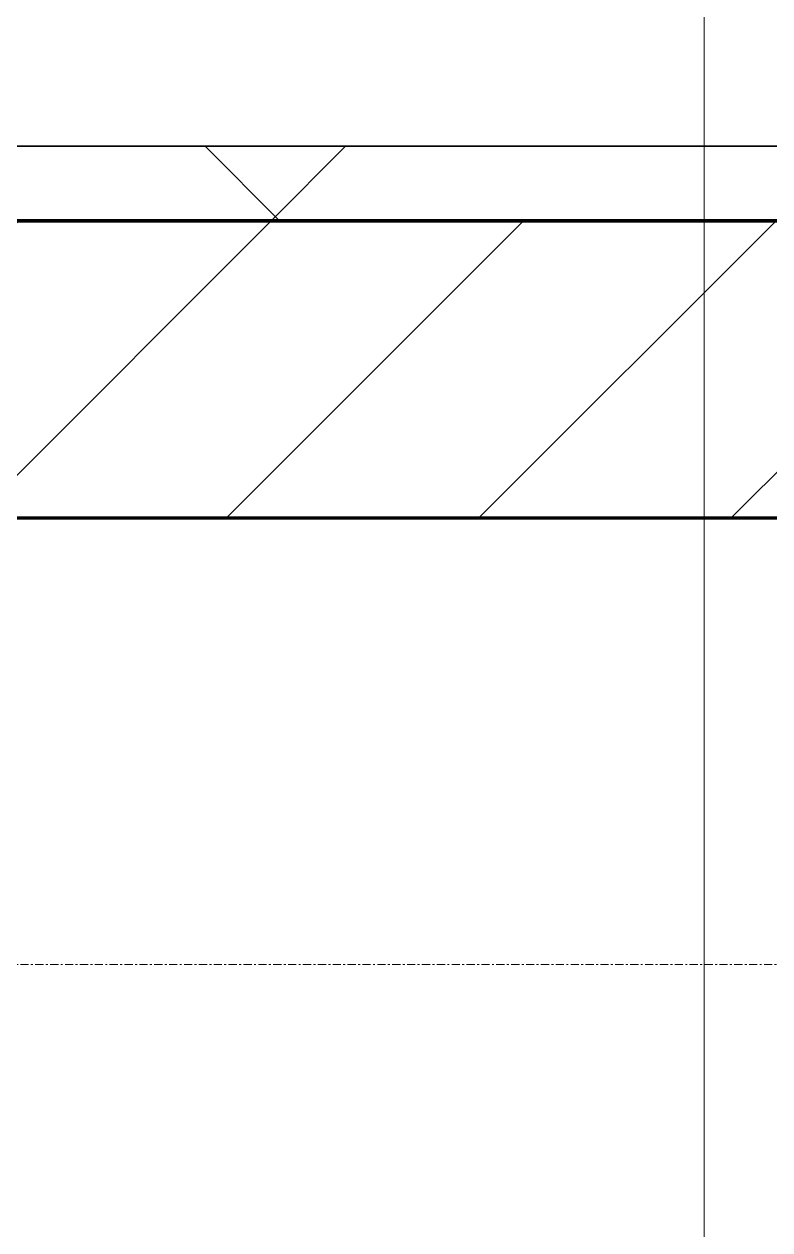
# Model space of a CAD drawing. Header units: millimetres. Extents: x -853432 to -773672, y -18171 to 22484.
# Drawn here: x -794815 to -794314, y -4499 to -3689 of the extents above; entities that cross this region are included whole.
import ezdxf
from ezdxf.xclip import XClip

# ---------------------------------------------------------------- set-up
doc = ezdxf.new("R2010")
doc.units = ezdxf.units.MM
doc.header["$XCLIPFRAME"] = 0
doc.linetypes.add('DPA_Grid _ Level 100', pattern=[10, 5.5, -1.6, 1.3, -1.6])
for name, color, linetype, lineweight in [('A-GLAZ-CURT', 2, 'Continuous', 9), ('A-WALL', 5, 'Continuous', 35), ('A-WALL-FNSH', 2, 'Continuous', 35), ('A-WALL-PATT', 1, 'Continuous', 35), ('G-ANNO-TEXT', 3, 'Continuous', 9), ('S-GRID', 251, 'Continuous', 9)]:
    doc.layers.add(name, color=color, linetype=linetype, lineweight=lineweight)
doc.layers.add('A11_ALU.SOLID SHEET', color=2, linetype='Continuous')

# ---------------------------------------------------------------- blocks, each defined once
blk = doc.blocks.new('*U2464')
at = {"layer": 'S-GRID', "linetype": 'DPA_Grid _ Level 100'}
blk.add_line((57000, -7900), (-16649.52, -7900), dxfattribs=at)
blk = doc.blocks.new('PPLS-PP19_Custom Tile Pattern - Custom Tile Pattern-V153-4251-01 ENLARGED CONCOURSE LEVEL - REFLECTED CEILING PLAN - SHEET 2')
at = {"layer": 'A-GLAZ-CURT'}
for p, q in [((-300, 0), (300, 0)), ((300, 0), (-300, 0)), ((230.06, 0), (300, 0)), ((-300, -50), (300, -50)), ((300, -50), (-300, -50))]:
    blk.add_line(p, q, dxfattribs=at)
for points, knots in [([(300, 0), (286.53, 0), (254.22, 0), (207.11, 0), (177.41, 0), (159.34, 0), (158.33, 0), (158.3, 0)], [-285.253232, -285.253232, -285.253232, -285.253232, -244.693688, -187.987675, -143.776725, -129.632772, -123.352749, -123.352749, -123.352749, -123.352749]), ([(172.18, 0), (177.22, 0), (193.33, 0), (201.73, 0), (208.81, 0), (213.9, 0), (241.96, 0), (266.73, 0), (281.71, 0), (291.71, 0), (296.52, 0), (297.86, 0), (298.09, 0)], [-7963.613072, -7963.613072, -7963.613072, -7963.613072, -7784.112253, -7606.717214, -7289.299508, -7042.621073, -6582.165592, -6068.460911, -5766.029927, -5566.724884, -5280.360606, -5199.253518, -5199.253518, -5199.253518, -5199.253518]), ([(300, 0), (288.22, 0), (262, 0), (230.43, 0), (219.94, 0), (219.02, 0)], [-12528.858583, -12528.858583, -12528.858583, -12528.858583, -11905.454923, -11162.864862, -10856.732305, -10856.732305, -10856.732305, -10856.732305]), ([(284.76, 0), (284.76, 0), (285.09, 0), (287.47, 0), (293.59, 0), (297.76, 0), (300, 0)], [-4110.630118, -4110.630118, -4110.630118, -4110.630118, -4053.389046, -3959.664717, -3862.421465, -3746.95702, -3746.95702, -3746.95702, -3746.95702]), ([(297.38, 0), (295.84, 0), (291.62, 0), (285.38, 0), (284.87, 0)], [-4803.172655, -4803.172655, -4803.172655, -4803.172655, -4358.271401, -4143.037883, -4143.037883, -4143.037883, -4143.037883])]:
    blk.add_open_spline(points, degree=3, knots=knots, dxfattribs=at)
blk = doc.blocks.new('PPLS-PP19_Custom Tile Pattern - Custom Tile Pattern-V154-4251-01 ENLARGED CONCOURSE LEVEL - REFLECTED CEILING PLAN - SHEET 2')
at = {"layer": 'A-GLAZ-CURT'}
for p, q in [((-300, 0), (300, 0)), ((300, 0), (-300, 0)), ((-293.07, 0), (-289.79, 0)), ((-289.79, 0), (-293.07, 0)), ((-289.41, 0), (-275.75, 0)), ((-275.75, 0), (-289.41, 0)), ((-222.32, 0), (-205, 0)), ((-205, 0), (-222.32, 0)), ((-300, -50), (300, -50)), ((300, -50), (-300, -50))]:
    blk.add_line(p, q, dxfattribs=at)
at = {"layer": 'A-GLAZ-CURT', "flags": 128}
for points in [[(-300, 0), (-291.56, 0), (-283.3, 0), (-275.2, 0), (-267.26, 0), (-259.45, 0), (-251.77, 0), (-244.2, 0), (-236.74, 0), (-229.36, 0), (-222.06, 0), (-214.83, 0), (-207.71, 0), (-200.76, 0), (-194.02, 0), (-187.54, 0), (-181.38, 0), (-175.58, 0), (-170.25, 0), (-165.64, 0), (-162.01, 0), (-159.53, 0), (-157.46, 0), (-154.52, 0), (-149.42, 0), (-141.84, 0), (-132.81, 0), (-126.08, 0)], [(-125.17, 0), (-128.55, 0), (-134.16, 0), (-140.03, 0), (-145.5, 0), (-150.63, 0), (-155.53, 0), (-160.27, 0), (-164.95, 0), (-169.65, 0), (-174.47, 0), (-179.49, 0), (-184.81, 0), (-190.44, 0), (-196.37, 0), (-202.58, 0), (-209.04, 0), (-215.73, 0), (-222.63, 0), (-229.72, 0), (-236.97, 0), (-244.39, 0), (-251.96, 0), (-259.67, 0), (-267.51, 0), (-275.48, 0), (-283.55, 0), (-291.73, 0), (-300, 0)]]:
    blk.add_lwpolyline(points, dxfattribs=at)
at = {"layer": 'A-GLAZ-CURT'}
for points, knots in [([(-300, 0), (-284.65, 0), (-236.57, 0), (-189.22, 0), (-159.43, 0), (-151.86, 0)], [-5323.127839, -5323.127839, -5323.127839, -5323.127839, -4502.809032, -2700.551212, -2021.213093, -2021.213093, -2021.213093, -2021.213093]), ([(-152.67, 0), (-171.19, 0), (-210.79, 0), (-259.42, 0), (-287.23, 0), (-289.02, 0)], [-16636.165947, -16636.165947, -16636.165947, -16636.165947, -15131.813646, -13729.592194, -13633.654804, -13633.654804, -13633.654804, -13633.654804]), ([(-137.88, 0), (-140.56, 0), (-147.66, 0), (-147.69, 0), (-158.72, 0), (-174.02, 0), (-185.59, 0), (-209.77, 0), (-232.01, 0), (-255.22, 0), (-262.59, 0), (-264.9, 0), (-265.4, 0)], [-3187.727384, -3187.727384, -3187.727384, -3187.727384, -2919.378265, -2477.344047, -2237.412286, -2029.680487, -1755.085331, -1400.429864, -858.079193, -543.655514, -208.940337, 0, 0, 0, 0]), ([(-258.6, 0), (-257.91, 0), (-254.26, 0), (-241.25, 0), (-225.99, 0), (-213.1, 0), (-200.2, 0), (-185.8, 0), (-171.77, 0), (-158.7, 0), (-157.22, 0)], [-5722.54675, -5722.54675, -5722.54675, -5722.54675, -5657.471696, -5413.335975, -5017.494783, -4832.723979, -4666.091899, -4349.945572, -4000.813434, -3840.635403, -3840.635403, -3840.635403, -3840.635403]), ([(-133.82, 0), (-135.51, 0), (-137.8, 0), (-149.31, 0), (-162.01, 0), (-177.91, 0), (-199.46, 0), (-216.65, 0), (-231.26, 0), (-233.46, 0), (-234, 0)], [-2731.647847, -2731.647847, -2731.647847, -2731.647847, -2418.507304, -2308.929706, -2113.765672, -1763.376603, -1422.553702, -978.033455, -846.069444, -682.911962, -682.911962, -682.911962, -682.911962]), ([(-233.49, 0), (-233.44, 0), (-232.38, 0), (-230.74, 0), (-225.3, 0), (-223.63, 0)], [-455.274641, -455.274641, -455.274641, -455.274641, -440.605512, -119.536984, 0, 0, 0, 0]), ([(-223.63, 0), (-219.39, 0), (-206.17, 0), (-188.58, 0), (-169.02, 0), (-157.93, 0), (-152.01, 0)], [-5463.295695, -5463.295695, -5463.295695, -5463.295695, -5161.076232, -4739.070012, -4465.409639, -4149.119819, -4149.119819, -4149.119819, -4149.119819]), ([(-152.01, 0), (-146.22, 0), (-136.84, 0), (-127.33, 0), (-124.19, 0), (-123.43, 0), (-123.28, 0)], [-4149.119819, -4149.119819, -4149.119819, -4149.119819, -3839.893365, -3647.167523, -3488.92562, -3439.852845, -3439.852845, -3439.852845, -3439.852845]), ([(-82.93, 0), (-96.53, 0), (-119.03, 0), (-146, 0), (-151.88, 0)], [-18932.030903, -18932.030903, -18932.030903, -18932.030903, -17136.203329, -16657.708527, -16657.708527, -16657.708527, -16657.708527]), ([(-151.06, 0), (-150.06, 0), (-147.11, 0), (-143.57, 0), (-138.62, 0)], [-3456.571863, -3456.571863, -3456.571863, -3456.571863, -3371.022232, -3227.460399, -3227.460399, -3227.460399, -3227.460399]), ([(-151.03, 0), (-140.01, 0), (-124.96, 0), (-110.8, 0), (-99.5, 0), (-91.46, 0)], [-1996.172939, -1996.172939, -1996.172939, -1996.172939, -1002.059161, -460.363443, 0, 0, 0, 0]), ([(-118.78, 0), (-121.86, 0), (-126.28, 0), (-136.96, 0), (-147.46, 0), (-150.03, 0), (-150.57, 0)], [-5938.474035, -5938.474035, -5938.474035, -5938.474035, -5700.061948, -5508.838257, -5298.784692, -5196.16478, -5196.16478, -5196.16478, -5196.16478]), ([(-150.34, 0), (-150.07, 0), (-147.75, 0), (-142.6, 0), (-127.26, 0), (-107.3, 0), (-94.05, 0), (-85.05, 0), (-83.82, 0)], [-4948.728362, -4948.728362, -4948.728362, -4948.728362, -4883.323924, -4440.880425, -4054.690705, -3793.097032, -3402.597032, -3340.391645, -3340.391645, -3340.391645, -3340.391645]), ([(-26.75, 0), (-27.82, 0), (-36.18, 0), (-53.55, 0), (-78.2, 0), (-110.94, 0), (-130.52, 0), (-147.74, 0), (-149.07, 0)], [-8718.362214, -8718.362214, -8718.362214, -8718.362214, -8532.293389, -8073.216054, -7508.296369, -7004.680444, -6449.282163, -6277.220794, -6277.220794, -6277.220794, -6277.220794]), ([(-148.23, 0), (-146.94, 0), (-140.15, 0), (-137.28, 0), (-133.93, 0), (-128.78, 0), (-126.5, 0)], [-6162.058746, -6162.058746, -6162.058746, -6162.058746, -6017.569127, -5560.701257, -5364.112219, -5231.017328, -5231.017328, -5231.017328, -5231.017328]), ([(-86.16, 0), (-91.37, 0), (-104.13, 0), (-122.65, 0), (-139.03, 0), (-146.11, 0), (-146.95, 0)], [-1681.3698, -1681.3698, -1681.3698, -1681.3698, -1374.161226, -945.742622, -741.901385, -489.130243, -489.130243, -489.130243, -489.130243]), ([(-146.69, 0), (-146.59, 0), (-145.49, 0), (-135.69, 0), (-128.29, 0), (-125.15, 0)], [-420.34245, -420.34245, -420.34245, -420.34245, -406.956646, -290.263673, 0, 0, 0, 0]), ([(-127.41, 0), (-131.63, 0), (-133.16, 0), (-134.09, 0), (-134.15, 0)], [-8540.990293, -8540.990293, -8540.990293, -8540.990293, -8266.114998, -8246.473386, -8246.473386, -8246.473386, -8246.473386]), ([(-134.15, 0), (-133.32, 0), (-130.31, 0), (-117.33, 0), (-92.04, 0), (-74.02, 0), (-62.74, 0), (-60.36, 0), (-59.97, 0)], [-7657.439573, -7657.439573, -7657.439573, -7657.439573, -7293.749979, -6839.55839, -6236.997189, -5713.340575, -5140.470607, -5006.787413, -5006.787413, -5006.787413, -5006.787413]), ([(-120.13, 0), (-120.14, 0), (-120.24, 0), (-121.3, 0), (-129.25, 0), (-133.82, 0)], [-2933.992132, -2933.992132, -2933.992132, -2933.992132, -2920.575025, -2840.280255, -2731.647847, -2731.647847, -2731.647847, -2731.647847]), ([(-113.43, 0), (-113.44, 0), (-113.96, 0), (-119.73, 0), (-125.43, 0), (-127.03, 0), (-127.41, 0)], [-328.499627, -328.499627, -328.499627, -328.499627, -282.672656, -98.539552, -24.539552, 0, 0, 0, 0]), ([(-126.5, 0), (-122.44, 0), (-108.71, 0), (-86.68, 0), (-63.44, 0), (-54.4, 0), (-48.53, 0), (-30.79, 0), (-18.03, 0), (8.61, 0), (15.02, 0), (22.91, 0), (31, 0), (39.04, 0), (48.29, 0), (52.83, 0), (53.95, 0)], [-5231.017328, -5231.017328, -5231.017328, -5231.017328, -4994.692869, -4542.524482, -4008.285538, -3689.699207, -3546.54457, -3315.260113, -2864.387349, -2439.246196, -2084.094819, -1956.422387, -1818.904206, -1645.594513, -1443.202566, -1370.028348, -1370.028348, -1370.028348, -1370.028348]), ([(-125.15, 0), (-124.93, 0), (-121.96, 0), (-113.01, 0), (-98.9, 0), (-90.18, 0), (-84.15, 0), (-83.89, 0)], [-3362.7396, -3362.7396, -3362.7396, -3362.7396, -3342.215224, -3074.362186, -2902.289527, -2605.247022, -2592.111775, -2592.111775, -2592.111775, -2592.111775]), ([(-122.08, 0), (-122.01, 0), (-121.69, 0), (-121.2, 0), (-120.88, 0)], [-3136.336417, -3136.336417, -3136.336417, -3136.336417, -3110.304437, -3035.164275, -3035.164275, -3035.164275, -3035.164275]), ([(-36.33, 0), (-36.43, 0), (-37.27, 0), (-45.02, 0), (-46.13, 0), (-60.59, 0), (-81.23, 0), (-99.51, 0), (-114.02, 0), (-117.28, 0), (-118.78, 0)], [-1855.773136, -1855.773136, -1855.773136, -1855.773136, -1810.870157, -1672.078046, -1405.135169, -1060.00838, -740.068933, -229.489605, -116.330425, 0, 0, 0, 0]), ([(-117.74, 0), (-117.19, 0), (-114.78, 0), (-113.43, 0), (-113.43, 0)], [-821.249067, -821.249067, -821.249067, -821.249067, -394.672656, -330.879064, -330.879064, -330.879064, -330.879064]), ([(-36.62, 0), (-36.62, 0), (-40.35, 0), (-44.32, 0), (-58.97, 0), (-85.2, 0), (-107.61, 0), (-116.56, 0), (-117.56, 0)], [-4069.478503, -4069.478503, -4069.478503, -4069.478503, -3858.647035, -3538.256648, -2842.901703, -2193.204658, -1433.981041, -985.49888, -985.49888, -985.49888, -985.49888]), ([(-115.82, 0), (-114.96, 0), (-110.41, 0), (-97.85, 0), (-87.68, 0), (-83.37, 0)], [-5724.064692, -5724.064692, -5724.064692, -5724.064692, -5430.283136, -5103.229623, -4871.544419, -4871.544419, -4871.544419, -4871.544419]), ([(9.32, 0), (9.08, 0), (7.65, 0), (2.57, 0), (-12.23, 0), (-25.64, 0), (-40, 0), (-56.24, 0), (-75.59, 0), (-94, 0), (-112.01, 0), (-114.94, 0), (-115.63, 0)], [-2922.926651, -2922.926651, -2922.926651, -2922.926651, -2882.788014, -2720.818881, -2518.50168, -2125.455881, -1792.521578, -1466.981642, -1208.454564, -789.402658, -501.969187, -243.577221, -243.577221, -243.577221, -243.577221]), ([(-91.46, 0), (-90.09, 0), (-84.7, 0), (-77.43, 0), (-72.73, 0), (-72.64, 0), (-72.64, 0)], [-19832.387487, -19832.387487, -19832.387487, -19832.387487, -19753.885894, -19541.04734, -19478.625389, -19471.062469, -19471.062469, -19471.062469, -19471.062469]), ([(-83.26, 0), (-83.21, 0), (-82.71, 0), (-76.14, 0), (-62.97, 0), (-48.14, 0), (-36.49, 0), (-33.57, 0), (-29.94, 0), (-28.57, 0)], [-1383.685559, -1383.685559, -1383.685559, -1383.685559, -1353.722004, -1274.333717, -1073.56893, -651.549973, -296.515819, -83.513472, 0, 0, 0, 0]), ([(-82.94, 0), (-77.97, 0), (-71.21, 0), (-65.93, 0), (-65.07, 0)], [-2575.897086, -2575.897086, -2575.897086, -2575.897086, -2322.099534, -2241.8264, -2241.8264, -2241.8264, -2241.8264]), ([(-82.94, 0), (-81.73, 0), (-66.77, 0), (-43.85, 0), (-21.5, 0), (-13.99, 0)], [-4863.822801, -4863.822801, -4863.822801, -4863.822801, -4799.173296, -4065.652676, -3659.227615, -3659.227615, -3659.227615, -3659.227615]), ([(-82.92, 0), (-79.36, 0), (-74.03, 0), (-68.41, 0), (-65.12, 0), (-63.63, 0)], [-3325.096904, -3325.096904, -3325.096904, -3325.096904, -3144.956779, -3050.982048, -2969.237017, -2969.237017, -2969.237017, -2969.237017]), ([(-63.96, 0), (-64.13, 0), (-71.3, 0), (-78.3, 0), (-82.61, 0)], [-2171.769325, -2171.769325, -2171.769325, -2171.769325, -2007.031671, -1751.426875, -1751.426875, -1751.426875, -1751.426875]), ([(-29.03, 0), (-33.97, 0), (-43.74, 0), (-56.37, 0), (-71.66, 0), (-77.19, 0), (-81.21, 0), (-82.06, 0)], [-2680.714891, -2680.714891, -2680.714891, -2680.714891, -2413.671296, -2161.752162, -2006.592567, -1646.621388, -1501.200339, -1501.200339, -1501.200339, -1501.200339]), ([(-66.39, 0), (-66.39, 0), (-63.63, 0), (-53.63, 0), (-34.42, 0), (-29.82, 0), (-29.19, 0)], [-2493.31794, -2493.31794, -2493.31794, -2493.31794, -2315.303971, -1809.437387, -963.711516, -666.19313, -666.19313, -666.19313, -666.19313]), ([(31.18, 0), (25.97, 0), (11.99, 0), (-16.92, 0), (-47.42, 0), (-65.77, 0), (-66.37, 0), (-66.38, 0)], [-4496.803627, -4496.803627, -4496.803627, -4496.803627, -4222.080604, -3745.412743, -2981.410125, -2542.574734, -2498.224237, -2498.224237, -2498.224237, -2498.224237]), ([(-63.63, 0), (-61.49, 0), (-57.39, 0), (-54.49, 0), (-45.2, 0), (-40.79, 0), (-40.46, 0), (-40.44, 0)], [-2969.237017, -2969.237017, -2969.237017, -2969.237017, -2851.217951, -2734.127174, -2474.780881, -2410.990208, -2350.645972, -2350.645972, -2350.645972, -2350.645972]), ([(-58.83, 0), (-58.37, 0), (-57.29, 0), (-54.23, 0), (-46.33, 0), (-42.62, 0), (-41.76, 0)], [-4859.52896, -4859.52896, -4859.52896, -4859.52896, -4680.891996, -4469.85053, -4321.566175, -4270.495146, -4270.495146, -4270.495146, -4270.495146]), ([(-51.83, 0), (-51.83, 0), (-51.78, 0), (-47.4, 0), (-46.01, 0), (-40.22, 0), (-36.78, 0)], [-632.814994, -632.814994, -632.814994, -632.814994, -627.965721, -508.377888, -260.442412, 0, 0, 0, 0]), ([(-14.25, 0), (-16.68, 0), (-23.65, 0), (-32.81, 0), (-44.85, 0), (-51.43, 0), (-51.79, 0)], [-1418.803938, -1418.803938, -1418.803938, -1418.803938, -1290.787923, -1039.307308, -819.71621, -644.910881, -644.910881, -644.910881, -644.910881]), ([(-41.76, 0), (-39.9, 0), (-37.72, 0), (-36.92, 0), (-36.77, 0)], [-4270.495146, -4270.495146, -4270.495146, -4270.495146, -4161.040818, -4106.245333, -4106.245333, -4106.245333, -4106.245333]), ([(-36.78, 0), (-32.43, 0), (-19.22, 0), (8.83, 0), (43.36, 0), (70.92, 0), (82.12, 0), (83.66, 0)], [-6191.144455, -6191.144455, -6191.144455, -6191.144455, -5862.463379, -5340.621928, -4573.028122, -4094.177415, -3869.465285, -3869.465285, -3869.465285, -3869.465285]), ([(-36.29, 0), (-36.29, 0), (-34.66, 0), (-28.88, 0), (-26.95, 0), (-26.54, 0)], [-9150.272121, -9150.272121, -9150.272121, -9150.272121, -9057.163041, -8919.836787, -8834.607043, -8834.607043, -8834.607043, -8834.607043]), ([(30.82, 0), (29.27, 0), (20.14, 0), (3.54, 0), (-16.58, 0), (-34.76, 0), (-36.04, 0)], [-10462.034656, -10462.034656, -10462.034656, -10462.034656, -10363.088938, -9884.23066, -9424.652049, -9182.880979, -9182.880979, -9182.880979, -9182.880979]), ([(-33.34, 0), (-33.34, 0), (-32.93, 0), (-31.16, 0), (-30.52, 0)], [-2415.024266, -2415.024266, -2415.024266, -2415.024266, -2357.633367, -2323.618664, -2323.618664, -2323.618664, -2323.618664]), ([(54.94, 0), (54.68, 0), (50.17, 0), (39.61, 0), (24.74, 0), (2.64, 0), (-17.84, 0), (-30.57, 0), (-31.82, 0), (-32, 0)], [-4340.811795, -4340.811795, -4340.811795, -4340.811795, -4326.416877, -4098.545751, -3766.694881, -3333.063701, -2994.501669, -2698.150104, -2614.070998, -2614.070998, -2614.070998, -2614.070998]), ([(-30.76, 0), (-30.73, 0), (-29.99, 0), (-23.47, 0), (-15.75, 0), (-15.19, 0)], [-54176.191683, -54176.191683, -54176.191683, -54176.191683, -54157.274271, -53749.15266, -53717.791567, -53717.791567, -53717.791567, -53717.791567]), ([(-30.52, 0), (-27.11, 0), (-17.83, 0), (5.99, 0), (22.06, 0), (37.44, 0), (45.51, 0), (51.77, 0), (54.09, 0)], [-2323.618664, -2323.618664, -2323.618664, -2323.618664, -2142.497158, -1716.209403, -1206.526904, -1089.329421, -901.315459, -774.539555, -774.539555, -774.539555, -774.539555]), ([(-14.24, 0), (-15.46, 0), (-18.71, 0), (-25.97, 0), (-29.52, 0), (-30.21, 0)], [-55092.991915, -55092.991915, -55092.991915, -55092.991915, -54789.006179, -54461.685999, -54290.791712, -54290.791712, -54290.791712, -54290.791712]), ([(-13.98, 0), (-14.95, 0), (-19.84, 0), (-24.92, 0), (-29.03, 0)], [-2959.087194, -2959.087194, -2959.087194, -2959.087194, -2903.012179, -2680.714891, -2680.714891, -2680.714891, -2680.714891]), ([(-28.98, 0), (-28.66, 0), (-27.39, 0), (-24.45, 0), (-22.56, 0)], [-166.548282, -166.548282, -166.548282, -166.548282, -102.06493, 0, 0, 0, 0]), ([(-28.57, 0), (-26.93, 0), (-20.29, 0), (-11.45, 0), (2.08, 0), (13.15, 0), (21.24, 0), (24.62, 0), (24.72, 0), (24.72, 0)], [-5361.429781, -5361.429781, -5361.429781, -5361.429781, -5261.36855, -5050.479954, -4785.90057, -4596.498881, -4445.288762, -4384.376941, -4376.041937, -4376.041937, -4376.041937, -4376.041937]), ([(-22.56, 0), (-20.27, 0), (-17.03, 0), (-11.36, 0), (-7.66, 0), (-6.6, 0), (-6.44, 0)], [-56468.192263, -56468.192263, -56468.192263, -56468.192263, -56344.022017, -56303.229861, -56166.290093, -56124.392176, -56124.392176, -56124.392176, -56124.392176]), ([(-15.19, 0), (-13.07, 0), (7.48, 0), (33.46, 0), (50.54, 0), (54.94, 0)], [-461.142613, -461.142613, -461.142613, -461.142613, -429.606584, -390.253598, -376.734002, -376.734002, -376.734002, -376.734002]), ([(76.63, 0), (74.8, 0), (67.65, 0), (53.52, 0), (37, 0), (24.07, 0), (12.82, 0), (-0.35, 0), (-10.31, 0), (-14, 0)], [-3095.572228, -3095.572228, -3095.572228, -3095.572228, -2950.589685, -2634.532728, -2313.748533, -2106.613311, -1925.670641, -1617.263037, -1423.252842, -1423.252842, -1423.252842, -1423.252842]), ([(-13.68, 0), (-12.5, 0), (-5.77, 0), (4.23, 0), (9.64, 0), (10.14, 0), (10.18, 0)], [-3653.658314, -3653.658314, -3653.658314, -3653.658314, -3589.737505, -3285.047089, -3066.359526, -3044.715262, -3044.715262, -3044.715262, -3044.715262]), ([(8.33, 0), (8.19, 0), (7.18, 0), (1.09, 0), (-7.68, 0), (-12.97, 0)], [-3574.286521, -3574.286521, -3574.286521, -3574.286521, -3526.962355, -3285.499107, -2978.572101, -2978.572101, -2978.572101, -2978.572101]), ([(-6.54, 0), (-6.73, 0), (-7.2, 0), (-7.6, 0), (-7.79, 0)], [-56009.792147, -56009.792147, -56009.792147, -56009.792147, -55949.290093, -55895.192118, -55895.192118, -55895.192118, -55895.192118]), ([(-2.63, 0), (-2.47, 0), (-1.22, 0), (4.92, 0), (15.97, 0), (22.54, 0), (24.49, 0)], [-226.825321, -226.825321, -226.825321, -226.825321, -220.269177, -206.416616, -198.214427, -187.717507, -187.717507, -187.717507, -187.717507]), ([(103.09, 0), (101.08, 0), (86.31, 0), (63.34, 0), (35.84, 0), (12, 0), (3.08, 0), (-1.67, 0), (-2.25, 0)], [-375.435014, -375.435014, -375.435014, -375.435014, -369.147452, -330.153101, -307.516438, -285.83788, -246.234814, -234.646884, -234.646884, -234.646884, -234.646884]), ([(24.69, 0), (24.54, 0), (20.99, 0), (15.48, 0), (10.8, 0), (9.63, 0)], [-4368.572414, -4368.572414, -4368.572414, -4368.572414, -4306.476363, -4080.000647, -3772.857994, -3772.857994, -3772.857994, -3772.857994]), ([(18.16, 0), (19.15, 0), (24.25, 0), (25.66, 0), (26.12, 0)], [-5700.113719, -5700.113719, -5700.113719, -5700.113719, -5554.232259, -5302.431367, -5302.431367, -5302.431367, -5302.431367]), ([(54.92, 0), (54.23, 0), (49.88, 0), (43.81, 0), (29.53, 0), (20.67, 0), (18.85, 0), (18.16, 0)], [-6590.818455, -6590.818455, -6590.818455, -6590.818455, -6548.303034, -6314.283804, -6135.05769, -5972.647715, -5832.674503, -5832.674503, -5832.674503, -5832.674503]), ([(27.44, 0), (27.9, 0), (29.54, 0), (38.07, 0), (53.39, 0), (71.67, 0), (84.83, 0), (86.01, 0), (92.51, 0), (94.33, 0)], [-5037.309798, -5037.309798, -5037.309798, -5037.309798, -4887.603822, -4705.298446, -4353.683244, -3960.84581, -3759.045785, -3336.541051, -2783.776468, -2783.776468, -2783.776468, -2783.776468]), ([(27.89, 0), (29.09, 0), (33.4, 0), (44.19, 0), (51.79, 0), (53.94, 0)], [-147.777612, -147.777612, -147.777612, -147.777612, -135.792042, -118.513713, -111.831706, -111.831706, -111.831706, -111.831706]), ([(53.18, 0), (53.06, 0), (52.22, 0), (44.99, 0), (36.46, 0), (30.82, 0)], [-622.740158, -622.740158, -622.740158, -622.740158, -566.066452, -360.610861, 0, 0, 0, 0]), ([(136.44, 0), (121.66, 0), (86.93, 0), (51.16, 0), (31.18, 0)], [-106.750556, -106.750556, -106.750556, -106.750556, -59.610984, 0, 0, 0, 0]), ([(168.37, 0), (167.68, 0), (162.47, 0), (147.02, 0), (109.77, 0), (76.86, 0), (57.82, 0), (46.51, 0), (41.18, 0), (36.02, 0), (35.54, 0), (35.54, 0)], [-543.375029, -543.375029, -543.375029, -543.375029, -530.793311, -458.593899, -401.860199, -357.622665, -341.267687, -334.000314, -326.15566, -319.318397, -317.489778, -317.489778, -317.489778, -317.489778]), ([(36.29, 0), (37.77, 0), (48.82, 0), (64.79, 0), (95.91, 0), (124.45, 0), (132.42, 0), (134.6, 0)], [-314.598523, -314.598523, -314.598523, -314.598523, -305.899624, -287.17622, -249.500363, -194.761443, -152.241002, -152.241002, -152.241002, -152.241002]), ([(61.47, 0), (61.47, 0), (61.21, 0), (56.88, 0), (55.06, 0), (54.93, 0)], [-1113.311073, -1113.311073, -1113.311073, -1113.311073, -1096.402191, -891.204116, -873.313416, -873.313416, -873.313416, -873.313416]), ([(54.94, 0), (59.11, 0), (74.71, 0), (99.96, 0), (114.69, 0), (123.85, 0)], [-110.79311, -110.79311, -110.79311, -110.79311, -97.899267, -63.759246, -40.738765, -40.738765, -40.738765, -40.738765]), ([(55, 0), (55.08, 0), (59.77, 0), (64.47, 0), (72.74, 0), (75.22, 0), (76.03, 0), (76.21, 0)], [-757.93826, -757.93826, -757.93826, -757.93826, -753.071572, -495.328968, -421.953223, -334.951786, -290.452333, -290.452333, -290.452333, -290.452333]), ([(55.08, 0), (56.75, 0), (59.54, 0), (61.34, 0), (61.45, 0)], [-1344.608151, -1344.608151, -1344.608151, -1344.608151, -1228.752106, -1120.932285, -1120.932285, -1120.932285, -1120.932285]), ([(114.39, 0), (114.2, 0), (112.08, 0), (105.42, 0), (92.38, 0), (85.59, 0), (74.4, 0), (63.43, 0), (57.79, 0), (55.6, 0)], [-8148.58938, -8148.58938, -8148.58938, -8148.58938, -8105.191388, -7723.759874, -7531.75727, -7135.649961, -6924.452779, -6738.82075, -6604.646129, -6604.646129, -6604.646129, -6604.646129]), ([(55.8, 0), (65.42, 0), (88.52, 0), (111.02, 0), (123.89, 0)], [-375.858057, -375.858057, -375.858057, -375.858057, -346.313304, -305.932353, -305.932353, -305.932353, -305.932353]), ([(76.22, 0), (75.58, 0), (73.64, 0), (71.05, 0), (70.61, 0)], [-193.634889, -193.634889, -193.634889, -193.634889, -31.537676, 0, 0, 0, 0]), ([(94.4, 0), (94.4, 0), (94.64, 0), (99.11, 0), (108.97, 0), (120.79, 0), (139.94, 0), (163.31, 0), (185.23, 0), (193.62, 0), (194.69, 0), (194.79, 0)], [-2348.345796, -2348.345796, -2348.345796, -2348.345796, -2310.419338, -2233.599744, -2052.234781, -1843.028543, -1530.39897, -1095.004608, -529.74427, -295.064701, -265.121568, -265.121568, -265.121568, -265.121568]), ([(123.87, 0), (123.06, 0), (121.43, 0), (114.96, 0), (108.04, 0), (103.09, 0)], [-27.509368, -27.509368, -27.509368, -27.509368, -22.807238, -15.488593, 0, 0, 0, 0]), ([(123.87, 0), (122.8, 0), (118.21, 0), (114.23, 0), (111.98, 0), (105.66, 0), (105.23, 0), (105.23, 0)], [-9517.530515, -9517.530515, -9517.530515, -9517.530515, -9453.21225, -9220.200448, -9012.77275, -8966.157302, -8929.495943, -8929.495943, -8929.495943, -8929.495943]), ([(105.26, 0), (105.52, 0), (111.01, 0), (112.65, 0), (113.59, 0)], [-8920.561005, -8920.561005, -8920.561005, -8920.561005, -8814.835624, -8577.462505, -8577.462505, -8577.462505, -8577.462505]), ([(157.9, 0), (156.77, 0), (151.67, 0), (143.29, 0), (134.04, 0), (127.58, 0), (124.82, 0), (124.05, 0)], [-10292.955006, -10292.955006, -10292.955006, -10292.955006, -10098.273015, -9847.788484, -9677.714971, -9567.007022, -9520.983381, -9520.983381, -9520.983381, -9520.983381]), ([(129.02, 0), (129.02, 0), (126.3, 0), (124.73, 0), (124.11, 0)], [-35.386604, -35.386604, -35.386604, -35.386604, -31.430235, -27.957927, -27.957927, -27.957927, -27.957927]), ([(124.81, 0), (125.17, 0), (126.85, 0), (128.63, 0), (128.95, 0)], [-39.939895, -39.939895, -39.939895, -39.939895, -39.050993, -35.895543, -35.895543, -35.895543, -35.895543]), ([(124.99, 0), (129.26, 0), (133.78, 0), (138.28, 0), (138.53, 0)], [-304.787593, -304.787593, -304.787593, -304.787593, -291.370682, -290.5735, -290.5735, -290.5735, -290.5735]), ([(128.58, 0), (128.8, 0), (130.16, 0), (139.26, 0), (152.67, 0), (161.24, 0), (162.19, 0), (162.75, 0)], [-633.326174, -633.326174, -633.326174, -633.326174, -627.736123, -618.981161, -602.094757, -592.980799, -581.414464, -581.414464, -581.414464, -581.414464]), ([(137.1, 0), (136, 0), (133.64, 0), (129.87, 0), (129.11, 0)], [-670.405967, -670.405967, -670.405967, -670.405967, -651.020627, -640.742133, -640.742133, -640.742133, -640.742133]), ([(193.8, 0), (193.33, 0), (190.11, 0), (183.13, 0), (171, 0), (161.95, 0), (161.28, 0), (158.35, 0), (157.85, 0), (157.77, 0)], [-11665.349007, -11665.349007, -11665.349007, -11665.349007, -11565.880756, -11105.624034, -10839.086983, -10768.332124, -10666.779182, -10580.760289, -10550.278881, -10550.278881, -10550.278881, -10550.278881]), ([(261.57, 0), (260.91, 0), (241.38, 0), (207.11, 0), (177.41, 0), (159.34, 0), (158.33, 0), (158.3, 0)], [-246.705498, -246.705498, -246.705498, -246.705498, -244.693688, -187.987675, -143.776725, -129.632772, -123.352749, -123.352749, -123.352749, -123.352749]), ([(159.07, 0), (159.13, 0), (160.84, 0), (165.21, 0), (174.15, 0), (185.98, 0), (208.82, 0), (219.42, 0), (230.06, 0)], [-115.643202, -115.643202, -115.643202, -115.643202, -114.681583, -87.660824, -65.295536, -41.623857, -24.459831, 0, 0, 0, 0]), ([(162.75, 0), (165.4, 0), (170.91, 0), (172.61, 0), (172.61, 0)], [-111.264224, -111.264224, -111.264224, -111.264224, -56.742688, -19.085662, -19.085662, -19.085662, -19.085662])]:
    blk.add_open_spline(points, degree=3, knots=knots, dxfattribs=at)
for points in [[(-289.76, 0), (-293.14, 0), (-296.56, 0), (-300, 0)], [(-82.93, 0), (-84, 0), (-85.08, 0), (-86.16, 0)], [(-72.93, 0), (-75.38, 0), (-78.67, 0), (-82.28, 0)], [(-39.84, 0), (-39.08, 0), (-38.11, 0), (-37.36, 0)], [(24.49, 0), (25.23, 0), (25.72, 0), (26.04, 0)], [(54.9, 0), (53.99, 0), (53.69, 0), (53.56, 0)], [(70.61, 0), (66.58, 0), (61.23, 0), (55.83, 0)], [(80.35, 0), (79.57, 0), (78.27, 0), (76.63, 0)], [(84.06, 0), (83.48, 0), (82.41, 0), (81.72, 0)]]:
    blk.add_open_spline(points, degree=3, dxfattribs=at)
blk = doc.blocks.new('*U634')
at = {"layer": 'A-GLAZ-CURT'}
for name, p in [('PPLS-PP19_Custom Tile Pattern - Custom Tile Pattern-V153-4251-01 ENLARGED CONCOURSE LEVEL - REFLECTED CEILING PLAN - SHEET 2', (40802.37, -7350)), ('PPLS-PP19_Custom Tile Pattern - Custom Tile Pattern-V154-4251-01 ENLARGED CONCOURSE LEVEL - REFLECTED CEILING PLAN - SHEET 2', (41402.37, -7350))]:
    blk.add_blockref(name, p, dxfattribs=at)
blk = doc.blocks.new('*U1213')
blk.add_lwpolyline([(22690, -750), (19166.45, -750), (19116.45, -700), (18966.44, -550), (-101025.39, -550), (-101025.39, -6704.96), (-96300, -6704.96), (-96300, -7350), (-94497.63, -7350), (17250, -7350), (17250, -6849.96), (18300, -6849.96), (22690, -6849.96)], close=True)

msp = doc.modelspace()

# ---------------------------------------------------------------- block references
at = {"layer": 'A11_ALU.SOLID SHEET'}
ref = msp.add_blockref('*U1213', (-744682.37, 3579.02), dxfattribs=at)
XClip(ref).set_block_clipping_path([(-104690.1238047112, -9620.0029952966), (-34092.6543255156, 14392.9971737705)])

# ---------------------------------------------------------------- next in the draw order: hatches: boundary and pattern name
at = {"layer": 'A-WALL-PATT', "lineweight": 9}
h = msp.add_hatch(dxfattribs=at)
h.set_pattern_fill('FP_4', color=256, style=0, pattern_type=2)
h.set_pattern_definition([(45, (0, 0), (-212.13203, 212.13203), []), (135, (0, 0), (-212.13203, -212.13203), [])])
h.paths.add_polyline_path([(-779464.45, -3820.98), (-778775.03, -3820.98), (-778775.03, -3770.98), (-827933.88, -3770.98), (-828045.79, -3820.98), (-779602.34, -3820.98)])
h.paths.add_polyline_path([(-828965.42, -3820.98), (-828156.1, -3820.98), (-828044.19, -3770.98), (-841032.37, -3770.98), (-841032.37, -3820.98), (-829103.3, -3820.98)])
h = msp.add_hatch(dxfattribs=at)
h.set_pattern_fill('FP_2', color=256, style=0, pattern_type=2)
h.set_pattern_definition([(45, (0, 0), (-84.852814, 84.852814), [])])
h.paths.add_polyline_path([(-779326.57, -4020.98), (-778775.03, -4020.98), (-778775.03, -3820.98), (-828045.79, -3820.98), (-828336.65, -3950.93), (-828355, -3909.85), (-828156.1, -3820.98), (-841232.37, -3820.98), (-841232.37, -4020.98), (-779878.11, -4020.98)])
h.paths.add_polyline_path([(-828280, -3860.98), (-828285, -3859.64), (-828288.66, -3855.98), (-828289.66, -3848.39), (-828287.07, -3844.76), (-828282.59, -3841.32), (-828280, -3840.98), (-828272.93, -3843.91), (-828270.34, -3848.39), (-828270.34, -3851.81), (-828272.93, -3858.05), (-828279.18, -3860.64)])

# ---------------------------------------------------------------- next in the draw order: linework, layer by layer
at = {"layer": 'A-WALL', "color": 7, "lineweight": 70}
for p, q in [((-795980, -3820.98), (-794780, -3820.98)), ((-794780, -3820.98), (-795980, -3820.98)), ((-794780, -3820.98), (-792380, -3820.98)), ((-792380, -3820.98), (-794780, -3820.98)), ((-794780, -4020.98), (-795980, -4020.98)), ((-792380, -4020.98), (-794780, -4020.98))]:
    msp.add_line(p, q, dxfattribs=at)
at = {"layer": 'A-WALL-FNSH', "color": 250}
for p, q in [((-795980, -3770.98), (-794780, -3770.98)), ((-794780, -3770.98), (-792380, -3770.98))]:
    msp.add_line(p, q, dxfattribs=at)
at = {"layer": 'G-ANNO-TEXT', "color": 10}
msp.add_line((-794358.1, 3435.89), (-794358.1, -10961.49), dxfattribs=at)

# ---------------------------------------------------------------- next in the draw order: block references
for name in ['*U2464', '*U634']:
    msp.add_blockref(name, (-835882.37, 3579.02))

doc.saveas('drawing.dxf')
